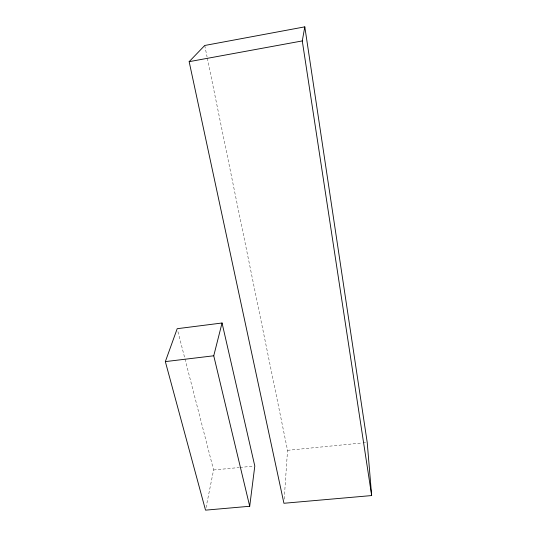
<?xml version="1.0" encoding="UTF-8"?>
<svg xmlns="http://www.w3.org/2000/svg" width="537" height="537" viewBox="0 0 537 537"><rect width="100%" height="100%" fill="white"/><g stroke="black" fill="none" stroke-linecap="round" stroke-linejoin="round"><path stroke-width="0.4" stroke-dasharray="2.69 2.01" d="M284.207 499.128L287.543 450.328L207.255 57.795M206.02 507.693L213.592 469.989L177.814 331.134M287.543 450.328L362.233 442.951M363.066 442.871L365.556 442.622M213.592 469.989L239.14 467.532M239.965 467.452L253.974 466.103M204.738 45.477L207.087 56.976"/><path stroke-width="0.81" d="M249.705 506.27L254.8 466.029L222.05 322.999L177.19 328.698L165.342 361.609L205.53 510.15L249.705 506.27L213.746 355.783L222.05 322.999M371.658 495.564L302.277 40.926L304.801 26.85L204.738 45.477L189.158 61.668L283.925 503.27L371.658 495.564L367.214 442.461L304.801 26.85M189.158 61.668L302.277 40.926M165.342 361.609L213.746 355.783"/></g></svg>
